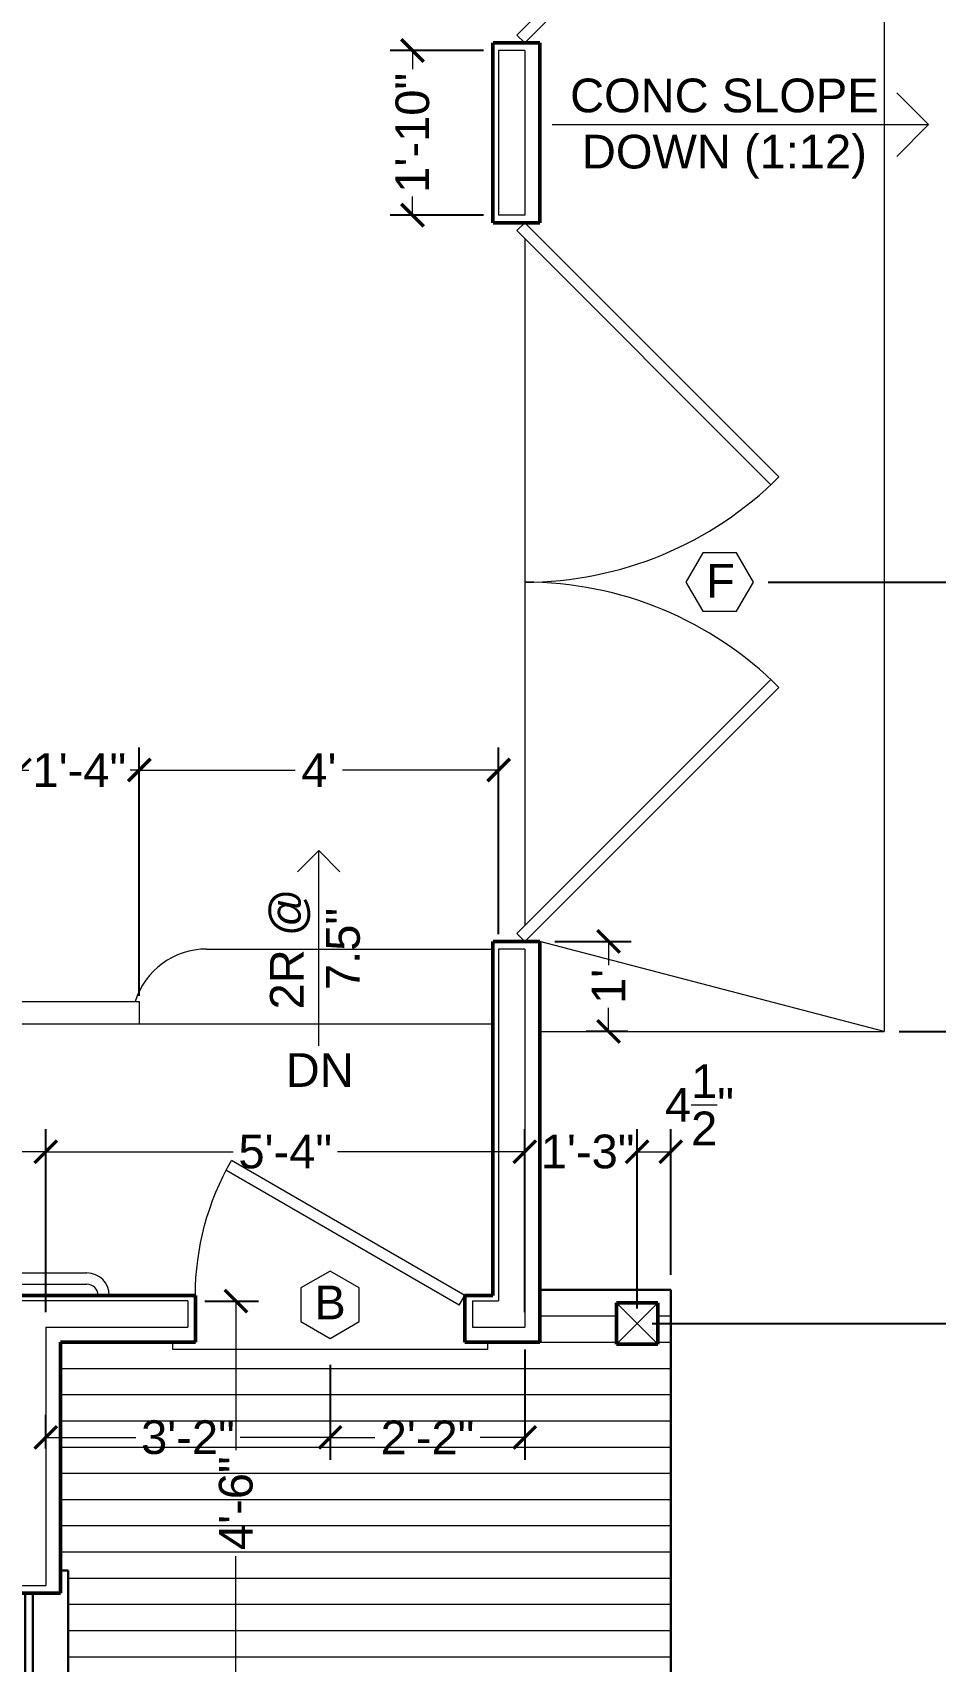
# Model space of a CAD drawing. Header units: inches. Extents: x -4969 to 16721, y 2489 to 24693.
# Drawn here: x 586.2 to 706.8, y 7537.1 to 7754.7 of the extents above; entities that cross this region are included whole.
import ezdxf

# ---------------------------------------------------------------- set-up
doc = ezdxf.new("R2010")
doc.units = ezdxf.units.IN
doc.header["$MEASUREMENT"] = 0
doc.layers.get('0').update_dxf_attribs({"lineweight": 5})
for name, color, linetype, lineweight in [('1', 1, 'Continuous', 9), ('2', 6, 'Continuous', 20), ('3', 3, 'Continuous', 30), ('5', 4, 'Continuous', 50), ('A-DIMSx', 7, 'Continuous', 9), ('A-SYMB', 7, 'Continuous', 20), ('A-TEXTx', 7, 'Continuous', 20)]:
    doc.layers.add(name, color=color, linetype=linetype, lineweight=lineweight)
doc.styles.get("Standard").update_dxf_attribs({"font": 'Arial.ttf'})
doc.dimstyles.get("Standard").update_dxf_attribs({"dimtxt": 3, "dimasz": 2, "dimexe": 0.03125, "dimexo": 0.0625, "dimgap": 0.03125, "dimtad": 0, "dimtoh": 1, "dimdec": 4, "dimlfac": 0.99985, "dimzin": 0, "dimdsep": 46, "dimlunit": 4, "dimtxsty": 'Standard', "dimblk": 'ARCHTICK', "dimblk1": 'ARCHTICK', "dimblk2": 'ARCHTICK', "dimcen": 0.09, "dimclrt": 256, "dimadec": 0, "dimazin": 0, "dimtfac": 1, "dimtdec": 4, "dimtofl": 0, "dimtmove": 0, "dimatfit": 3, "dimfxl": 1, "dimtolj": 1, "dimtzin": 0, "dimarcsym": 0})

# ---------------------------------------------------------------- blocks, each defined once
blk = doc.blocks.new('door plan 36 thirdclosed')
at = {"layer": '1'}
for p, q in [((6155.71, 1261.81), (6155.71, 1265.31)), ((6193.71, 1261.81), (6193.71, 1265.31))]:
    blk.add_line(p, q, dxfattribs=at)
at = {"layer": '1', "lineweight": 5, "ltscale": 0.1}
for p, q in [((6191.96, 1262.36), (6160.78, 1244.36)), ((6191.96, 1262.36), (6192.71, 1261.06)), ((6192.71, 1261.06), (6161.53, 1243.06))]:
    blk.add_line(p, q, dxfattribs=at)
at = {"layer": '1'}
blk.add_arc((6192.71, 1261.06), 36, 180, 210, dxfattribs=at)
at = {"layer": '2'}
for p, q in [((6195.71, 1268.31), (6153.71, 1268.31)), ((6153.71, 1268.31), (6153.71, 1267.31)), ((6195.71, 1267.31), (6195.71, 1268.31))]:
    blk.add_line(p, q, dxfattribs=at)
at = {"layer": '5'}
for p, q in [((6156.71, 1261.06), (6156.71, 1267.31)), ((6192.71, 1261.06), (6192.71, 1267.31))]:
    blk.add_line(p, q, dxfattribs=at)
blk = doc.blocks.new('window plan 30')
at = {"layer": '1'}
for p, q in [((181.69, 1684.26), (181.69, 1680.76)), ((213.69, 1684.26), (213.69, 1680.76))]:
    blk.add_line(p, q, dxfattribs=at)
at = {"layer": '3'}
for p, q in [((181.19, 1685.01), (181.19, 1686.01)), ((181.19, 1686.01), (214.19, 1686.01)), ((214.19, 1686.01), (214.19, 1685.01)), ((212.69, 1683.48), (182.69, 1683.48)), ((212.69, 1682.48), (182.69, 1682.48)), ((179.69, 1677.76), (179.69, 1678.76)), ((215.69, 1677.76), (179.69, 1677.76)), ((215.69, 1678.76), (215.69, 1677.76))]:
    blk.add_line(p, q, dxfattribs=at)
at = {"layer": '5'}
for p, q in [((182.69, 1685.01), (182.69, 1678.76)), ((212.69, 1685.01), (212.69, 1678.76))]:
    blk.add_line(p, q, dxfattribs=at)
blk = doc.blocks.new('_ArchTick')
at = {"color": 0, "linetype": 'ByBlock', "lineweight": 0, "const_width": 0.15}
blk.add_lwpolyline([(-0.5, -0.5), (0.5, 0.5)], dxfattribs=at)
blk = doc.blocks.new('*D447')
at = {"layer": 'A-DIMSx', "color": 0, "lineweight": -2, "ltscale": 0.1, "transparency": 16777216}
for p, q in [((522, 7583.77), (522, 7608.21)), ((588, 7583.77), (588, 7608.21))]:
    blk.add_line(p, q, dxfattribs=at)
at = {"layer": 'A-DIMSx', "color": 0, "lineweight": 5, "ltscale": 0.1, "transparency": 16777216}
for p, q in [((522, 7605.21), (548.02, 7605.21)), ((588, 7605.21), (561.98, 7605.21))]:
    blk.add_line(p, q, dxfattribs=at)
at = {"layer": 'Defpoints', "color": 0, "ltscale": 0.1, "transparency": 16777216}
for p in [(522, 7605.21), (522, 7581.77), (588, 7581.77)]:
    blk.add_point(p, dxfattribs=at)
at = {"layer": 'A-DIMSx', "color": 0, "lineweight": 5, "ltscale": 0.1, "transparency": 16777216, "xscale": 3, "yscale": 3, "zscale": 3, "rotation": 180}
blk.add_blockref('_ArchTick', (522, 7605.21), dxfattribs=at)
at = {"layer": 'A-DIMSx', "color": 0, "lineweight": 5, "ltscale": 0.1, "transparency": 16777216, "xscale": 3, "yscale": 3, "zscale": 3}
blk.add_blockref('_ArchTick', (588, 7605.21), dxfattribs=at)
at = {"layer": 'A-DIMSx', "ltscale": 0.1, "transparency": 16777216, "insert": (555, 7605.21), "char_height": 4.5, "attachment_point": 5}
blk.add_mtext('\\A1;5\'-6"', dxfattribs=at)
blk = doc.blocks.new('*D457')
at = {"layer": 'A-DIMSx', "color": 0, "lineweight": -2, "ltscale": 0.1, "transparency": 16777216}
for p, q in [((626, 7576.77), (626, 7564.06)), ((588, 7565.56), (588, 7570.06))]:
    blk.add_line(p, q, dxfattribs=at)
at = {"layer": 'A-DIMSx', "color": 0, "lineweight": 5, "ltscale": 0.1, "transparency": 16777216}
for p, q in [((588, 7567.06), (600.02, 7567.06)), ((626, 7567.06), (613.98, 7567.06))]:
    blk.add_line(p, q, dxfattribs=at)
at = {"layer": 'Defpoints', "color": 0, "ltscale": 0.1, "transparency": 16777216}
for p in [(626, 7578.77), (626, 7567.06), (588, 7563.56)]:
    blk.add_point(p, dxfattribs=at)
at = {"layer": 'A-DIMSx', "color": 0, "lineweight": 5, "ltscale": 0.1, "transparency": 16777216, "xscale": 3, "yscale": 3, "zscale": 3, "rotation": 180}
blk.add_blockref('_ArchTick', (588, 7567.06), dxfattribs=at)
at = {"layer": 'A-DIMSx', "color": 0, "lineweight": 5, "ltscale": 0.1, "transparency": 16777216, "xscale": 3, "yscale": 3, "zscale": 3}
blk.add_blockref('_ArchTick', (626, 7567.06), dxfattribs=at)
at = {"layer": 'A-DIMSx', "ltscale": 0.1, "transparency": 16777216, "insert": (607, 7567.06), "char_height": 4.5, "attachment_point": 5}
blk.add_mtext('\\A1;3\'-2"', dxfattribs=at)
blk = doc.blocks.new('*D458')
at = {"layer": 'A-DIMSx', "color": 0, "lineweight": -2, "ltscale": 0.1, "transparency": 16777216}
for p, q in [((652, 7578.81), (652, 7564.06)), ((626, 7576.77), (626, 7564.06))]:
    blk.add_line(p, q, dxfattribs=at)
at = {"layer": 'A-DIMSx', "color": 0, "lineweight": 5, "ltscale": 0.1, "transparency": 16777216}
for p, q in [((626, 7567.06), (631.98, 7567.06)), ((652, 7567.06), (646.02, 7567.06))]:
    blk.add_line(p, q, dxfattribs=at)
at = {"layer": 'Defpoints', "color": 0, "ltscale": 0.1, "transparency": 16777216}
for p in [(652, 7580.81), (626, 7578.77), (652, 7567.06)]:
    blk.add_point(p, dxfattribs=at)
at = {"layer": 'A-DIMSx', "color": 0, "lineweight": 5, "ltscale": 0.1, "transparency": 16777216, "xscale": 3, "yscale": 3, "zscale": 3, "rotation": 180}
blk.add_blockref('_ArchTick', (626, 7567.06), dxfattribs=at)
at = {"layer": 'A-DIMSx', "color": 0, "lineweight": 5, "ltscale": 0.1, "transparency": 16777216, "xscale": 3, "yscale": 3, "zscale": 3}
blk.add_blockref('_ArchTick', (652, 7567.06), dxfattribs=at)
at = {"layer": 'A-DIMSx', "ltscale": 0.1, "transparency": 16777216, "insert": (639, 7567.06), "char_height": 4.5, "attachment_point": 5}
blk.add_mtext('\\A1;2\'-2"', dxfattribs=at)
blk = doc.blocks.new('*D459')
at = {"layer": 'A-DIMSx', "color": 0, "lineweight": -2, "ltscale": 0.1, "transparency": 16777216}
for p, q in [((588, 7583.77), (588, 7608.21)), ((652, 7594.84), (652, 7608.21))]:
    blk.add_line(p, q, dxfattribs=at)
at = {"layer": 'A-DIMSx', "color": 0, "lineweight": 5, "ltscale": 0.1, "transparency": 16777216}
for p, q in [((588, 7605.21), (613.02, 7605.21)), ((652, 7605.21), (626.98, 7605.21))]:
    blk.add_line(p, q, dxfattribs=at)
at = {"layer": 'Defpoints', "color": 0, "ltscale": 0.1, "transparency": 16777216}
for p in [(652, 7605.21), (652, 7592.84), (588, 7581.77)]:
    blk.add_point(p, dxfattribs=at)
at = {"layer": 'A-DIMSx', "color": 0, "lineweight": 5, "ltscale": 0.1, "transparency": 16777216, "xscale": 3, "yscale": 3, "zscale": 3, "rotation": 180}
blk.add_blockref('_ArchTick', (588, 7605.21), dxfattribs=at)
at = {"layer": 'A-DIMSx', "color": 0, "lineweight": 5, "ltscale": 0.1, "transparency": 16777216, "xscale": 3, "yscale": 3, "zscale": 3}
blk.add_blockref('_ArchTick', (652, 7605.21), dxfattribs=at)
at = {"layer": 'A-DIMSx', "ltscale": 0.1, "transparency": 16777216, "insert": (620, 7605.21), "char_height": 4.5, "attachment_point": 5}
blk.add_mtext('\\A1;5\'-4"', dxfattribs=at)
blk = doc.blocks.new('*D467')
at = {"layer": 'A-DIMSx', "color": 0, "lineweight": -2, "ltscale": 0.1, "transparency": 16777216}
for p, q in [((609.25, 7585.27), (616.41, 7585.27)), ((604.3, 7531.27), (616.41, 7531.27))]:
    blk.add_line(p, q, dxfattribs=at)
at = {"layer": 'A-DIMSx', "color": 0, "lineweight": 5, "ltscale": 0.1, "transparency": 16777216}
for p, q in [((613.41, 7585.27), (613.41, 7565.35)), ((613.41, 7531.27), (613.41, 7551.2))]:
    blk.add_line(p, q, dxfattribs=at)
at = {"layer": 'Defpoints', "color": 0, "ltscale": 0.1, "transparency": 16777216}
for p in [(607.25, 7585.27), (613.41, 7585.27), (602.3, 7531.27)]:
    blk.add_point(p, dxfattribs=at)
at = {"layer": 'A-DIMSx', "color": 0, "lineweight": 5, "ltscale": 0.1, "transparency": 16777216, "xscale": 3, "yscale": 3, "zscale": 3}
for p, rotation in [((613.41, 7585.27), 90), ((613.41, 7531.27), 270)]:
    blk.add_blockref('_ArchTick', p, dxfattribs=dict(at, rotation=rotation))
at = {"layer": 'A-DIMSx', "ltscale": 0.1, "transparency": 16777216, "insert": (613.41, 7558.27), "char_height": 4.5, "attachment_point": 5, "rotation": 90}
blk.add_mtext('\\A1;4\'-6"', dxfattribs=at)
blk = doc.blocks.new('*D477')
at = {"layer": 'A-DIMSx', "color": 0, "lineweight": -2, "ltscale": 0.1, "transparency": 16777216}
for p, q in [((669, 7582.27), (793.24, 7582.27)), ((669, 7489.27), (793.24, 7489.27))]:
    blk.add_line(p, q, dxfattribs=at)
at = {"layer": 'A-DIMSx', "color": 0, "lineweight": 5, "ltscale": 0.1, "transparency": 16777216}
for p, q in [((790.24, 7582.27), (790.24, 7542.74)), ((790.24, 7489.27), (790.24, 7528.81))]:
    blk.add_line(p, q, dxfattribs=at)
at = {"layer": 'Defpoints', "color": 0, "ltscale": 0.1, "transparency": 16777216}
for p in [(667, 7582.27), (790.24, 7582.27), (667, 7489.27)]:
    blk.add_point(p, dxfattribs=at)
at = {"layer": 'A-DIMSx', "color": 0, "lineweight": 5, "ltscale": 0.1, "transparency": 16777216, "xscale": 3, "yscale": 3, "zscale": 3}
for p, rotation in [((790.24, 7582.27), 90), ((790.24, 7489.27), 270)]:
    blk.add_blockref('_ArchTick', p, dxfattribs=dict(at, rotation=rotation))
at = {"layer": 'A-DIMSx', "ltscale": 0.1, "transparency": 16777216, "insert": (790.24, 7535.77), "char_height": 4.5, "attachment_point": 5, "rotation": 90}
blk.add_mtext('\\A1;7\'-9"', dxfattribs=at)
blk = doc.blocks.new('*D490')
at = {"layer": 'A-DIMSx', "color": 0, "lineweight": -2, "ltscale": 0.1, "transparency": 16777216}
for p, q in [((671.75, 7582.27), (803.43, 7582.27)), ((765.06, 7376.27), (803.43, 7376.27))]:
    blk.add_line(p, q, dxfattribs=at)
at = {"layer": 'A-DIMSx', "color": 0, "lineweight": 5, "ltscale": 0.1, "transparency": 16777216}
for p, q in [((800.43, 7582.27), (800.43, 7487.79)), ((800.43, 7376.27), (800.43, 7470.76))]:
    blk.add_line(p, q, dxfattribs=at)
at = {"layer": 'Defpoints', "color": 0, "ltscale": 0.1, "transparency": 16777216}
for p in [(669.75, 7582.27), (800.43, 7582.27), (763.06, 7376.27)]:
    blk.add_point(p, dxfattribs=at)
at = {"layer": 'A-DIMSx', "color": 0, "lineweight": 5, "ltscale": 0.1, "transparency": 16777216, "xscale": 3, "yscale": 3, "zscale": 3}
for p, rotation in [((800.43, 7582.27), 90), ((800.43, 7376.27), 270)]:
    blk.add_blockref('_ArchTick', p, dxfattribs=dict(at, rotation=rotation))
at = {"layer": 'A-DIMSx', "ltscale": 0.1, "transparency": 16777216, "insert": (800.43, 7479.27), "char_height": 4.5, "attachment_point": 5, "rotation": 90}
blk.add_mtext('\\A1;17\'-2"', dxfattribs=at)
blk = doc.blocks.new('*D491')
at = {"layer": 'A-DIMSx', "color": 0, "lineweight": -2, "ltscale": 0.1, "transparency": 16777216}
for p, q in [((655.22, 7873.27), (803.43, 7873.27)), ((671.75, 7582.27), (803.43, 7582.27))]:
    blk.add_line(p, q, dxfattribs=at)
at = {"layer": 'A-DIMSx', "color": 0, "lineweight": 5, "ltscale": 0.1, "transparency": 16777216}
for p, q in [((800.43, 7873.27), (800.43, 7736.54)), ((800.43, 7582.27), (800.43, 7719.01))]:
    blk.add_line(p, q, dxfattribs=at)
at = {"layer": 'Defpoints', "color": 0, "ltscale": 0.1, "transparency": 16777216}
for p in [(653.22, 7873.27), (800.43, 7873.27), (669.75, 7582.27)]:
    blk.add_point(p, dxfattribs=at)
at = {"layer": 'A-DIMSx', "color": 0, "lineweight": 5, "ltscale": 0.1, "transparency": 16777216, "xscale": 3, "yscale": 3, "zscale": 3}
for p, rotation in [((800.43, 7873.27), 90), ((800.43, 7582.27), 270)]:
    blk.add_blockref('_ArchTick', p, dxfattribs=dict(at, rotation=rotation))
at = {"layer": 'A-DIMSx', "ltscale": 0.1, "transparency": 16777216, "insert": (800.43, 7727.77), "char_height": 4.5, "attachment_point": 5, "rotation": 90}
blk.add_mtext('\\A1;24\'-3"', dxfattribs=at)
blk = doc.blocks.new('*D492')
at = {"layer": 'A-DIMSx', "color": 0, "lineweight": -2, "ltscale": 0.1, "transparency": 16777216}
for p, q in [((655.22, 7873.27), (813.17, 7873.27)), ((530, 7001.77), (813.17, 7001.77))]:
    blk.add_line(p, q, dxfattribs=at)
at = {"layer": 'A-DIMSx', "color": 0, "lineweight": 5, "ltscale": 0.1, "transparency": 16777216}
for p, q in [((810.17, 7873.27), (810.17, 7447.88)), ((810.17, 7001.77), (810.17, 7427.17))]:
    blk.add_line(p, q, dxfattribs=at)
at = {"layer": 'Defpoints', "color": 0, "ltscale": 0.1, "transparency": 16777216}
for p in [(653.22, 7873.27), (810.17, 7873.27), (528, 7001.77)]:
    blk.add_point(p, dxfattribs=at)
at = {"layer": 'A-DIMSx', "color": 0, "lineweight": 5, "ltscale": 0.1, "transparency": 16777216, "xscale": 3, "yscale": 3, "zscale": 3}
for p, rotation in [((810.17, 7873.27), 90), ((810.17, 7001.77), 270)]:
    blk.add_blockref('_ArchTick', p, dxfattribs=dict(at, rotation=rotation))
at = {"layer": 'A-DIMSx', "ltscale": 0.1, "transparency": 16777216, "insert": (810.17, 7437.52), "char_height": 4.5, "attachment_point": 5, "rotation": 90}
blk.add_mtext('\\A1;72\'-7{\\H1x;\\S1/2;}"', dxfattribs=at)
blk = doc.blocks.new('Garage Doors 96in')
at = {"layer": '1'}
for p, q in [((3927.06, 7741.31), (3923.56, 7741.31)), ((3927.06, 7740.31), (3925.99, 7739.25)), ((3927.06, 7740.31), (3961, 7706.37)), ((3925.99, 7739.25), (3959.94, 7705.31)), ((3925.99, 7645.37), (3959.94, 7679.31)), ((3927.06, 7644.31), (3961, 7678.25)), ((3927.06, 7644.31), (3925.99, 7645.37)), ((3927.06, 7643.31), (3923.56, 7643.31))]:
    blk.add_line(p, q, dxfattribs=at)
for centre, start, end in [((3927.06, 7740.31), 270, 315), ((3927.06, 7644.31), 45, 90)]:
    blk.add_arc(centre, 48, start, end, dxfattribs=at)
at = {"layer": '5'}
for p, q in [((3922.81, 7740.31), (3929.06, 7740.31)), ((3922.81, 7644.31), (3929.06, 7644.31))]:
    blk.add_line(p, q, dxfattribs=at)
blk = doc.blocks.new('*D494')
at = {"layer": 'A-DIMSx', "color": 0, "lineweight": -2, "ltscale": 0.1, "transparency": 16777216}
for p, q in [((584.5, 7626.27), (584.5, 7659.18)), ((600.5, 7626.01), (600.5, 7659.18))]:
    blk.add_line(p, q, dxfattribs=at)
at = {"layer": 'A-DIMSx', "color": 0, "lineweight": 5, "ltscale": 0.1, "transparency": 16777216}
for p, q in [((584.5, 7656.18), (585.73, 7656.18)), ((600.5, 7656.18), (599.27, 7656.18))]:
    blk.add_line(p, q, dxfattribs=at)
at = {"layer": 'Defpoints', "color": 0, "ltscale": 0.1, "transparency": 16777216}
for p in [(600.5, 7656.18), (584.5, 7624.27), (600.5, 7624.01)]:
    blk.add_point(p, dxfattribs=at)
at = {"layer": 'A-DIMSx', "color": 0, "lineweight": 5, "ltscale": 0.1, "transparency": 16777216, "xscale": 3, "yscale": 3, "zscale": 3, "rotation": 180}
blk.add_blockref('_ArchTick', (584.5, 7656.18), dxfattribs=at)
at = {"layer": 'A-DIMSx', "color": 0, "lineweight": 5, "ltscale": 0.1, "transparency": 16777216, "xscale": 3, "yscale": 3, "zscale": 3}
blk.add_blockref('_ArchTick', (600.5, 7656.18), dxfattribs=at)
at = {"layer": 'A-DIMSx', "ltscale": 0.1, "transparency": 16777216, "insert": (592.5, 7656.18), "char_height": 4.5, "attachment_point": 5}
blk.add_mtext('\\A1;1\'-4"', dxfattribs=at)
blk = doc.blocks.new('*D495')
at = {"layer": 'A-DIMSx', "color": 0, "lineweight": -2, "ltscale": 0.1, "transparency": 16777216}
for p, q in [((684.52, 7681.27), (793.24, 7681.27)), ((669, 7582.27), (793.24, 7582.27))]:
    blk.add_line(p, q, dxfattribs=at)
at = {"layer": 'A-DIMSx', "color": 0, "lineweight": 5, "ltscale": 0.1, "transparency": 16777216}
for p, q in [((790.24, 7681.27), (790.24, 7638.76)), ((790.24, 7582.27), (790.24, 7624.79))]:
    blk.add_line(p, q, dxfattribs=at)
at = {"layer": 'Defpoints', "color": 0, "ltscale": 0.1, "transparency": 16777216}
for p in [(682.52, 7681.27), (790.24, 7681.27), (667, 7582.27)]:
    blk.add_point(p, dxfattribs=at)
at = {"layer": 'A-DIMSx', "color": 0, "lineweight": 5, "ltscale": 0.1, "transparency": 16777216, "xscale": 3, "yscale": 3, "zscale": 3}
for p, rotation in [((790.24, 7681.27), 90), ((790.24, 7582.27), 270)]:
    blk.add_blockref('_ArchTick', p, dxfattribs=dict(at, rotation=rotation))
at = {"layer": 'A-DIMSx', "ltscale": 0.1, "transparency": 16777216, "insert": (790.24, 7631.77), "char_height": 4.5, "attachment_point": 5, "rotation": 90}
blk.add_mtext('\\A1;8\'-3"', dxfattribs=at)
blk = doc.blocks.new('*D497')
at = {"layer": 'A-DIMSx', "color": 0, "lineweight": -2, "ltscale": 0.1, "transparency": 16777216}
for p, q in [((684.52, 7801.27), (793.24, 7801.27)), ((684.52, 7681.27), (793.24, 7681.27))]:
    blk.add_line(p, q, dxfattribs=at)
at = {"layer": 'A-DIMSx', "color": 0, "lineweight": 5, "ltscale": 0.1, "transparency": 16777216}
for p, q in [((790.24, 7801.27), (790.24, 7745.88)), ((790.24, 7681.27), (790.24, 7736.67))]:
    blk.add_line(p, q, dxfattribs=at)
at = {"layer": 'Defpoints', "color": 0, "ltscale": 0.1, "transparency": 16777216}
for p in [(682.52, 7801.27), (790.24, 7801.27), (682.52, 7681.27)]:
    blk.add_point(p, dxfattribs=at)
at = {"layer": 'A-DIMSx', "color": 0, "lineweight": 5, "ltscale": 0.1, "transparency": 16777216, "xscale": 3, "yscale": 3, "zscale": 3}
for p, rotation in [((790.24, 7801.27), 90), ((790.24, 7681.27), 270)]:
    blk.add_blockref('_ArchTick', p, dxfattribs=dict(at, rotation=rotation))
at = {"layer": 'A-DIMSx', "ltscale": 0.1, "transparency": 16777216, "insert": (790.24, 7741.27), "char_height": 4.5, "attachment_point": 5, "rotation": 90}
blk.add_mtext("\\A1;10'", dxfattribs=at)
blk = doc.blocks.new('*D506')
at = {"layer": 'A-DIMSx', "color": 0, "lineweight": -2, "ltscale": 0.1, "transparency": 16777216}
for p, q in [((652, 7583.77), (652, 7608.21)), ((667, 7584.27), (667, 7608.21))]:
    blk.add_line(p, q, dxfattribs=at)
at = {"layer": 'A-DIMSx', "color": 0, "lineweight": 5, "ltscale": 0.1, "transparency": 16777216}
for p, q in [((652, 7605.21), (649, 7605.21)), ((667, 7605.21), (670, 7605.21))]:
    blk.add_line(p, q, dxfattribs=at)
at = {"layer": 'Defpoints', "color": 0, "ltscale": 0.1, "transparency": 16777216}
for p in [(667, 7605.21), (652, 7581.77), (667, 7582.27)]:
    blk.add_point(p, dxfattribs=at)
at = {"layer": 'A-DIMSx', "color": 0, "lineweight": 5, "ltscale": 0.1, "transparency": 16777216, "xscale": 3, "yscale": 3, "zscale": 3}
blk.add_blockref('_ArchTick', (652, 7605.21), dxfattribs=at)
at = {"layer": 'A-DIMSx', "color": 0, "lineweight": 5, "ltscale": 0.1, "transparency": 16777216, "xscale": 3, "yscale": 3, "zscale": 3, "rotation": 180}
blk.add_blockref('_ArchTick', (667, 7605.21), dxfattribs=at)
at = {"layer": 'A-DIMSx', "ltscale": 0.1, "transparency": 16777216, "insert": (660.39, 7605.21), "char_height": 4.5, "attachment_point": 5}
blk.add_mtext('\\A1;1\'-3"', dxfattribs=at)
blk = doc.blocks.new('*D507')
at = {"layer": 'A-DIMSx', "color": 0, "lineweight": -2, "ltscale": 0.1, "transparency": 16777216}
for p, q in [((667, 7584.34), (667, 7608.21)), ((671.5, 7588.77), (671.5, 7608.21))]:
    blk.add_line(p, q, dxfattribs=at)
at = {"layer": 'A-DIMSx', "color": 0, "lineweight": 5, "ltscale": 0.1, "transparency": 16777216}
blk.add_line((667, 7605.21), (671.5, 7605.21), dxfattribs=at)
at = {"layer": 'Defpoints', "color": 0, "ltscale": 0.1, "transparency": 16777216}
for p in [(671.5, 7605.21), (671.5, 7586.77), (667, 7582.34)]:
    blk.add_point(p, dxfattribs=at)
at = {"layer": 'A-DIMSx', "color": 0, "lineweight": 5, "ltscale": 0.1, "transparency": 16777216, "xscale": 3, "yscale": 3, "zscale": 3, "rotation": 180}
blk.add_blockref('_ArchTick', (667, 7605.21), dxfattribs=at)
at = {"layer": 'A-DIMSx', "color": 0, "lineweight": 5, "ltscale": 0.1, "transparency": 16777216, "xscale": 3, "yscale": 3, "zscale": 3}
blk.add_blockref('_ArchTick', (671.5, 7605.21), dxfattribs=at)
at = {"layer": 'A-DIMSx', "ltscale": 0.1, "transparency": 16777216, "insert": (675.33, 7611.47), "char_height": 4.5, "attachment_point": 5}
blk.add_mtext('\\A1;4{\\H1x;\\S1/2;}"', dxfattribs=at)
blk = doc.blocks.new('*D520')
at = {"layer": 'A-DIMSx', "color": 0, "lineweight": -2, "ltscale": 0.1, "transparency": 16777216}
for p, q in [((702, 7621.28), (720.31, 7621.28)), ((669, 7582.27), (720.31, 7582.27))]:
    blk.add_line(p, q, dxfattribs=at)
at = {"layer": 'A-DIMSx', "color": 0, "lineweight": 5, "ltscale": 0.1, "transparency": 16777216}
for p, q in [((717.31, 7621.28), (717.31, 7608.76)), ((717.31, 7582.27), (717.31, 7594.8))]:
    blk.add_line(p, q, dxfattribs=at)
at = {"layer": 'Defpoints', "color": 0, "ltscale": 0.1, "transparency": 16777216}
for p in [(700, 7621.28), (717.31, 7621.28), (667, 7582.27)]:
    blk.add_point(p, dxfattribs=at)
at = {"layer": 'A-DIMSx', "color": 0, "lineweight": 5, "ltscale": 0.1, "transparency": 16777216, "xscale": 3, "yscale": 3, "zscale": 3}
for p, rotation in [((717.31, 7621.28), 90), ((717.31, 7582.27), 270)]:
    blk.add_blockref('_ArchTick', p, dxfattribs=dict(at, rotation=rotation))
at = {"layer": 'A-DIMSx', "ltscale": 0.1, "transparency": 16777216, "insert": (717.31, 7601.78), "char_height": 4.5, "attachment_point": 5, "rotation": 90}
blk.add_mtext('\\A1;3\'-3"', dxfattribs=at)
blk = doc.blocks.new('*D521')
at = {"layer": 'A-DIMSx', "color": 0, "lineweight": -2, "ltscale": 0.1, "transparency": 16777216}
for p, q in [((656, 7633.28), (666.19, 7633.28)), ((665.76, 7621.28), (660.19, 7621.28))]:
    blk.add_line(p, q, dxfattribs=at)
at = {"layer": 'A-DIMSx', "color": 0, "lineweight": 5, "ltscale": 0.1, "transparency": 16777216}
for p, q in [((663.19, 7633.28), (663.19, 7630.13)), ((663.19, 7621.28), (663.19, 7624.42))]:
    blk.add_line(p, q, dxfattribs=at)
at = {"layer": 'Defpoints', "color": 0, "ltscale": 0.1, "transparency": 16777216}
for p in [(654, 7633.28), (663.19, 7633.28), (667.76, 7621.28)]:
    blk.add_point(p, dxfattribs=at)
at = {"layer": 'A-DIMSx', "color": 0, "lineweight": 5, "ltscale": 0.1, "transparency": 16777216, "xscale": 3, "yscale": 3, "zscale": 3}
for p, rotation in [((663.19, 7633.28), 90), ((663.19, 7621.28), 270)]:
    blk.add_blockref('_ArchTick', p, dxfattribs=dict(at, rotation=rotation))
at = {"layer": 'A-DIMSx', "ltscale": 0.1, "transparency": 16777216, "insert": (663.19, 7627.28), "char_height": 4.5, "attachment_point": 5, "rotation": 90}
blk.add_mtext("\\A1;1'", dxfattribs=at)
blk = doc.blocks.new('*D522')
at = {"layer": 'A-DIMSx', "color": 0, "lineweight": -2, "ltscale": 0.1, "transparency": 16777216}
for p, q in [((600.5, 7626.27), (600.5, 7659.18)), ((648.5, 7634.27), (648.5, 7659.18))]:
    blk.add_line(p, q, dxfattribs=at)
at = {"layer": 'A-DIMSx', "color": 0, "lineweight": 5, "ltscale": 0.1, "transparency": 16777216}
for p, q in [((600.5, 7656.18), (621.34, 7656.18)), ((648.5, 7656.18), (627.66, 7656.18))]:
    blk.add_line(p, q, dxfattribs=at)
at = {"layer": 'Defpoints', "color": 0, "ltscale": 0.1, "transparency": 16777216}
for p in [(648.5, 7656.18), (648.5, 7632.27), (600.5, 7624.27)]:
    blk.add_point(p, dxfattribs=at)
at = {"layer": 'A-DIMSx', "color": 0, "lineweight": 5, "ltscale": 0.1, "transparency": 16777216, "xscale": 3, "yscale": 3, "zscale": 3, "rotation": 180}
blk.add_blockref('_ArchTick', (600.5, 7656.18), dxfattribs=at)
at = {"layer": 'A-DIMSx', "color": 0, "lineweight": 5, "ltscale": 0.1, "transparency": 16777216, "xscale": 3, "yscale": 3, "zscale": 3}
blk.add_blockref('_ArchTick', (648.5, 7656.18), dxfattribs=at)
at = {"layer": 'A-DIMSx', "ltscale": 0.1, "transparency": 16777216, "insert": (624.5, 7656.18), "char_height": 4.5, "attachment_point": 5}
blk.add_mtext("\\A1;4'", dxfattribs=at)
blk = doc.blocks.new('*D524')
at = {"layer": 'A-DIMSx', "color": 0, "lineweight": -2, "ltscale": 0.1, "transparency": 16777216}
for p, q in [((646.5, 7752.27), (634, 7752.27)), ((646.5, 7730.28), (634, 7730.28))]:
    blk.add_line(p, q, dxfattribs=at)
at = {"layer": 'A-DIMSx', "color": 0, "lineweight": 5, "ltscale": 0.1, "transparency": 16777216}
for p, q in [((637, 7752.27), (637, 7749.79)), ((637, 7730.28), (637, 7732.76))]:
    blk.add_line(p, q, dxfattribs=at)
at = {"layer": 'Defpoints', "color": 0, "ltscale": 0.1, "transparency": 16777216}
for p in [(648.5, 7752.27), (637, 7730.28), (648.5, 7730.28)]:
    blk.add_point(p, dxfattribs=at)
at = {"layer": 'A-DIMSx', "color": 0, "lineweight": 5, "ltscale": 0.1, "transparency": 16777216, "xscale": 3, "yscale": 3, "zscale": 3}
for p, rotation in [((637, 7752.27), 90), ((637, 7730.28), 270)]:
    blk.add_blockref('_ArchTick', p, dxfattribs=dict(at, rotation=rotation))
at = {"layer": 'A-DIMSx', "ltscale": 0.1, "transparency": 16777216, "insert": (637, 7741.28), "char_height": 4.5, "attachment_point": 5, "rotation": 90}
blk.add_mtext('\\A1;1\'-10"', dxfattribs=at)

msp = doc.modelspace()

# ---------------------------------------------------------------- linework, layer by layer
at = {"layer": '1'}
for p, q in [((699.9965993, 7861.2747155), (699.9965993, 7621.2747155)), ((648.4965993, 7752.2747155), (648.4965993, 7730.2763586)), ((651.9965993, 7752.2747155), (651.9965993, 7730.2763586)), ((651.9965993, 7727.1533951), (651.9965993, 7635.3960358)), ((699.9965993, 7621.2747155), (653.9965993, 7633.2747155)), ((648.4965993, 7632.2747155), (648.4965993, 7585.2747155)), ((651.9965993, 7632.2747155), (651.9965993, 7581.7747155)), ((653.9965993, 7621.2747155), (699.9965993, 7621.2747155)), ((419.4965993, 7589.0247155), (593.4965993, 7589.0247155)), ((419.4965993, 7587.5247155), (593.4965993, 7587.5247155)), ((606.9965993, 7585.2747155), (367.4965993, 7585.2747155)), ((644.9965993, 7585.2747155), (648.4965993, 7585.2747155)), ((653.9965993, 7583.2747155), (664.2465993, 7583.2747155)), ((669.7465993, 7583.2747155), (671.4965993, 7583.2747155)), ((587.9965993, 7581.7747155), (587.9965993, 7547.2747155)), ((587.9965993, 7581.7747155), (606.9965993, 7581.7747155)), ((644.9965993, 7581.7747155), (651.9965993, 7581.7747155)), ((653.9965993, 7579.7747155), (664.2465993, 7579.7747155)), ((669.7465993, 7579.7747155), (671.4965993, 7579.7747155)), ((589.9965993, 7576.2747155), (671.4965993, 7576.2747155)), ((589.9965993, 7572.7747155), (671.4965993, 7572.7747155)), ((589.9965993, 7569.2747155), (671.4965993, 7569.2747155)), ((589.9965993, 7565.7747155), (671.4965993, 7565.7747155)), ((589.9965993, 7562.2747155), (671.4965993, 7562.2747155)), ((589.9965993, 7558.7747155), (671.4965993, 7558.7747155)), ((589.9965993, 7555.2747155), (671.4965993, 7555.2747155)), ((589.9965993, 7551.7747155), (671.4965993, 7551.7747155)), ((590.9965993, 7548.2747155), (671.4965993, 7548.2747155)), ((590.9965993, 7544.7747155), (671.4965993, 7544.7747155)), ((590.9965993, 7541.2747155), (671.4965993, 7541.2747155)), ((590.9965993, 7537.7747155), (671.4965993, 7537.7747155))]:
    msp.add_line(p, q, dxfattribs=at)
for radius in [3, 1.5]:
    msp.add_arc((593.4965993, 7586.0247155), radius, 0, 90, dxfattribs=at)
at = {"layer": '2'}
for p, q in [((609.4965993, 7632.2747155), (647.7465993, 7632.2747155)), ((428.4965993, 7625.2747155), (600.4965993, 7625.2747155)), ((600.4965993, 7625.2747155), (600.4965993, 7622.2747155)), ((428.4965993, 7622.2747155), (594.4965993, 7622.2747155)), ((428.4965993, 7622.2747155), (594.4965993, 7622.2747155)), ((584.4965993, 7622.2747155), (647.7465993, 7622.2747155))]:
    msp.add_line(p, q, dxfattribs=at)
at = {"layer": '2', "ltscale": 0.25}
for p, q in [((664.2465993, 7585.0247155), (669.7465993, 7579.5247155)), ((669.7465993, 7585.0247155), (664.2465993, 7579.5247155))]:
    msp.add_line(p, q, dxfattribs=at)
at = {"layer": '2'}
msp.add_arc((609.4965993, 7622.2747155), 10, 90, 162.542396876, dxfattribs=at)
at = {"layer": '3'}
for q in [(653.9965993, 7586.7747155), (671.4965993, 7392.7747146)]:
    msp.add_line((671.4965993, 7586.7747155), q, dxfattribs=at)
at = {"layer": '5'}
for p, q in [((647.7465993, 7753.2747155), (647.7465993, 7729.2747155)), ((653.9965993, 7753.2747155), (653.9965993, 7729.2747155)), ((647.7465993, 7633.2747155), (647.7465993, 7586.0247155)), ((653.9965993, 7633.2747155), (653.9965993, 7579.7747155)), ((368.2465993, 7586.0247155), (607.9965993, 7586.0247155)), ((647.7465993, 7586.0247155), (643.9965993, 7586.0247155)), ((664.2465993, 7585.0247155), (664.2465993, 7579.5247155)), ((669.7465993, 7585.0247155), (664.2465993, 7585.0247155)), ((669.7465993, 7585.0247155), (669.7465993, 7579.5247155)), ((589.9965993, 7579.7747155), (589.9965993, 7546.2747155)), ((589.9965993, 7579.7747155), (607.9965993, 7579.7747155)), ((643.9965993, 7579.7747155), (653.9965993, 7579.7747155)), ((664.2465993, 7579.5247155), (669.7465993, 7579.5247155))]:
    msp.add_line(p, q, dxfattribs=at)
at = {"layer": 'A-SYMB', "ltscale": 0.1}
for points in [[(682.524726, 7681.2747155), (680.274726, 7685.1718298), (675.774726, 7685.1718298), (673.524726, 7681.2747155), (675.774726, 7677.3776012), (680.274726, 7677.3776012)], [(629.8937136, 7587.0247155), (625.9965993, 7589.2747155), (622.099485, 7587.0247155), (622.099485, 7582.5247155), (625.9965993, 7580.2747155), (629.8937136, 7582.5247155)]]:
    msp.add_lwpolyline(points, close=True, dxfattribs=at)
at = {"layer": 'A-TEXTx', "ltscale": 0.25}
for points in [[(655.6369457, 7742.368737), (705.9127752, 7742.368737), (701.6701345, 7746.6113777), (705.9127752, 7742.368737), (701.6701345, 7738.1260963)], [(624.4671039, 7619.3661744), (624.4671039, 7645.4147917), (627.295531, 7642.5863646), (624.4671039, 7645.4147917), (621.6386768, 7642.5863646)]]:
    msp.add_lwpolyline(points, dxfattribs=at)

# ---------------------------------------------------------------- block references
at = {"color": 152, "ltscale": 0.25}
for p in [(-3275.05843, 108.9663874), (-3275.05843, -11.0336126)]:
    msp.add_blockref('Garage Doors 96in', p, dxfattribs=at)
at = {"rotation": 90.00000000000033}
msp.add_blockref('window plan 30', (2268.7561745, 7333.5856635), dxfattribs=at)
at = {"layer": '2', "ltscale": 0.1, "xscale": -1, "rotation": 180}
msp.add_blockref('door plan 36 thirdclosed', (-5548.7138692, 8847.0877585), dxfattribs=at)

# ---------------------------------------------------------------- texts
at = {"layer": 'A-TEXTx', "ltscale": 0.25, "insert": (678.6549291, 7748.5192022), "char_height": 4.5, "width": 61.79563761, "attachment_point": 2}
msp.add_mtext('{CONC SLOPE\\PDOWN (1:12)}', dxfattribs=at)
at = {"layer": 'A-TEXTx', "ltscale": 0.5, "char_height": 4.5, "width": 5.465913137, "attachment_point": 5}
for s, insert in [('{F}', (678.143806, 7681.4668208)), ('{B}', (625.9808009, 7585.0772715))]:
    msp.add_mtext(s, dxfattribs=dict(at, insert=insert))
at = {"layer": 'A-TEXTx', "ltscale": 0.25, "insert": (617.9539563, 7632.2867292), "char_height": 4.5, "width": 21.081104456, "attachment_point": 2, "rotation": 90}
msp.add_mtext('{2R @ 7.5"}', dxfattribs=at)
at = {"layer": 'A-TEXTx', "ltscale": 0.25, "insert": (624.6050367, 7613.8690789), "char_height": 4.5, "attachment_point": 8}
msp.add_mtext('DN', dxfattribs=at)

# ---------------------------------------------------------------- dimensions: what is measured, and where the dimension line sits
at = {"layer": 'A-DIMSx', "ltscale": 0.1}
for base, p1, p2, angle, override, picture, middle in [((810.1704137199, 7873.2747154682), (527.9965992748, 7001.7747163615), (653.218973311, 7873.2747154682), 90, {"dimtxt": 4.5, "dimasz": 3, "dimexe": 3, "dimexo": 2, "dimgap": 1, "dimlfac": -47.9928, "dimlwd": 5}, '*D492', (810.1704137199, 7437.5247159148)), ((800.4275522, 7873.2747155), (669.7465993, 7582.2747155), (653.2189733, 7873.2747155), 90, {"dimtxt": 4.5, "dimasz": 3, "dimexe": 3, "dimexo": 2, "dimgap": 1, "dimlfac": -47.9928, "dimlwd": 5}, '*D491', (800.4275522, 7727.7747155)), ((790.2359472, 7801.2747155), (682.524726, 7681.2747155), (682.524726, 7801.2747155), 90, {"dimtxt": 4.5, "dimasz": 3, "dimexe": 3, "dimexo": 2, "dimgap": 1, "dimlfac": -47.9928, "dimlwd": 5}, '*D497', (790.2359472, 7741.2747155)), ((637.0032036, 7730.2763586), (648.4965993, 7752.2747155), (648.4965993, 7730.2763586), 90, {"dimtxt": 4.5, "dimasz": 3, "dimexe": 3, "dimexo": 2, "dimgap": 1, "dimlfac": -47.9928, "dimtmove": 2, "dimlwd": 5}, '*D524', (637.0032036, 7741.275537)), ((790.2359472358, 7681.2747154682), (666.9965992731, 7582.2747154682), (682.5247259887, 7681.2747154682), 90, {"dimtxt": 4.5, "dimasz": 3, "dimexe": 3, "dimexo": 2, "dimgap": 1, "dimlfac": 0.99985, "dimlwd": 5}, '*D495', (790.2359472358, 7631.7747154682)), ((663.1909392, 7633.2763586), (667.7624028, 7621.2763586), (653.9965993, 7633.2763586), 270, {"dimtxt": 4.5, "dimasz": 3, "dimexe": 3, "dimexo": 2, "dimgap": 1, "dimlfac": -47.9928, "dimlwd": 5}, '*D521', (663.1909392, 7627.2763586)), ((717.3068938, 7621.2763586), (666.9965993, 7582.2747155), (699.9965993, 7621.2763586), 270, {"dimtxt": 4.5, "dimasz": 3, "dimexe": 3, "dimexo": 2, "dimgap": 1, "dimlfac": -47.9928, "dimlwd": 5}, '*D520', (717.3068938, 7601.775537)), ((613.4065449, 7585.2747155), (602.30285, 7531.2747155), (607.2465993, 7585.2747155), 90, {"dimtxt": 4.5, "dimasz": 3, "dimexe": 3, "dimexo": 2, "dimgap": 1, "dimlfac": -47.9928, "dimtmove": 2, "dimlwd": 5}, '*D467', (613.4065449, 7558.2747155)), ((790.2359472, 7582.2747155), (666.9965993, 7489.2747155), (666.9965993, 7582.2747155), 90, {"dimtxt": 4.5, "dimasz": 3, "dimexe": 3, "dimexo": 2, "dimgap": 1, "dimlfac": -47.9928, "dimlwd": 5}, '*D477', (790.2359472, 7535.7747155)), ((800.4275521692, 7582.2747154682), (763.0590992731, 7376.2747163615), (669.7465992731, 7582.2747154682), 90, {"dimtxt": 4.5, "dimasz": 3, "dimexe": 3, "dimexo": 2, "dimgap": 1, "dimlfac": -47.9928, "dimlwd": 5}, '*D490', (800.4275521692, 7479.2747159148))]:
    dim = msp.add_linear_dim(base=base, p1=p1, p2=p2, angle=angle, dimstyle='Standard', override=override, dxfattribs=at)
    dim.commit()
    dim.dimension.update_dxf_attribs({"geometry": picture, "text_midpoint": middle})
for base, p1, p2, override, picture, middle in [((600.4965993, 7656.1831643), (584.4965993, 7624.2747155), (600.4965993, 7624.0067663), {"dimtxt": 4.5, "dimasz": 3, "dimexe": 3, "dimexo": 2, "dimgap": 1, "dimlfac": -47.9928, "dimtmove": 2, "dimlwd": 5}, '*D494', (592.4965993, 7656.1831643)), ((648.4965993, 7656.1831643), (600.4965993, 7624.2747155), (648.4965993, 7632.2747155), {"dimtxt": 4.5, "dimasz": 3, "dimexe": 3, "dimexo": 2, "dimgap": 1, "dimlfac": -47.9928, "dimtmove": 2, "dimlwd": 5}, '*D522', (624.4965993, 7656.1831643)), ((521.9965993, 7605.2146945), (587.9965993, 7581.7747155), (521.9965993, 7581.7747155), {"dimtxt": 4.5, "dimasz": 3, "dimexe": 3, "dimexo": 2, "dimgap": 1, "dimlfac": -47.9928, "dimtmove": 2, "dimlwd": 5}, '*D447', (554.9965993, 7605.2146945)), ((651.9965993, 7605.2146945), (587.9965993, 7581.7747155), (651.9965993, 7592.8438232), {"dimtxt": 4.5, "dimasz": 3, "dimexe": 3, "dimexo": 2, "dimgap": 1, "dimlfac": 0.99985, "dimtmove": 2, "dimlwd": 5}, '*D459', (619.9965993, 7605.2146945)), ((651.9965993, 7567.0602203), (625.9965993, 7578.7747155), (651.9965993, 7580.8090325), {"dimtxt": 4.5, "dimasz": 3, "dimexe": 3, "dimexo": 2, "dimgap": 1, "dimlfac": -47.9928, "dimtmove": 2, "dimlwd": 5}, '*D458', (638.9965993, 7567.0602203)), ((625.9965993, 7567.0602203), (587.9965993, 7563.5574367), (625.9965993, 7578.7747155), {"dimtxt": 4.5, "dimasz": 3, "dimexe": 3, "dimexo": 2, "dimgap": 1, "dimlfac": -47.9928, "dimtmove": 2, "dimlwd": 5}, '*D457', (606.9965993, 7567.0602203))]:
    dim = msp.add_linear_dim(base=base, p1=p1, p2=p2, dimstyle='Standard', override=override, dxfattribs=at)
    dim.commit()
    dim.dimension.update_dxf_attribs({"geometry": picture, "text_midpoint": middle})
for base, p1, p2, picture, middle in [((671.4965993, 7605.2146945), (666.9965993, 7582.3372155), (671.4965993, 7586.7747155), '*D507', (675.3329895, 7611.4691329)), ((666.9965993, 7605.2146945), (651.9965993, 7581.7747155), (666.9965993, 7582.2747155), '*D506', (660.392598, 7605.2146945))]:
    dim = msp.add_linear_dim(base=base, p1=p1, p2=p2, dimstyle='Standard', override={"dimtxt": 4.5, "dimasz": 3, "dimexe": 3, "dimexo": 2, "dimgap": 1, "dimlfac": -47.9928, "dimtmove": 2, "dimlwd": 5}, dxfattribs=at)
    dim.commit()
    dim.dimension.update_dxf_attribs({"geometry": picture, "text_midpoint": middle, "dimtype": 160})

doc.saveas('drawing.dxf')
